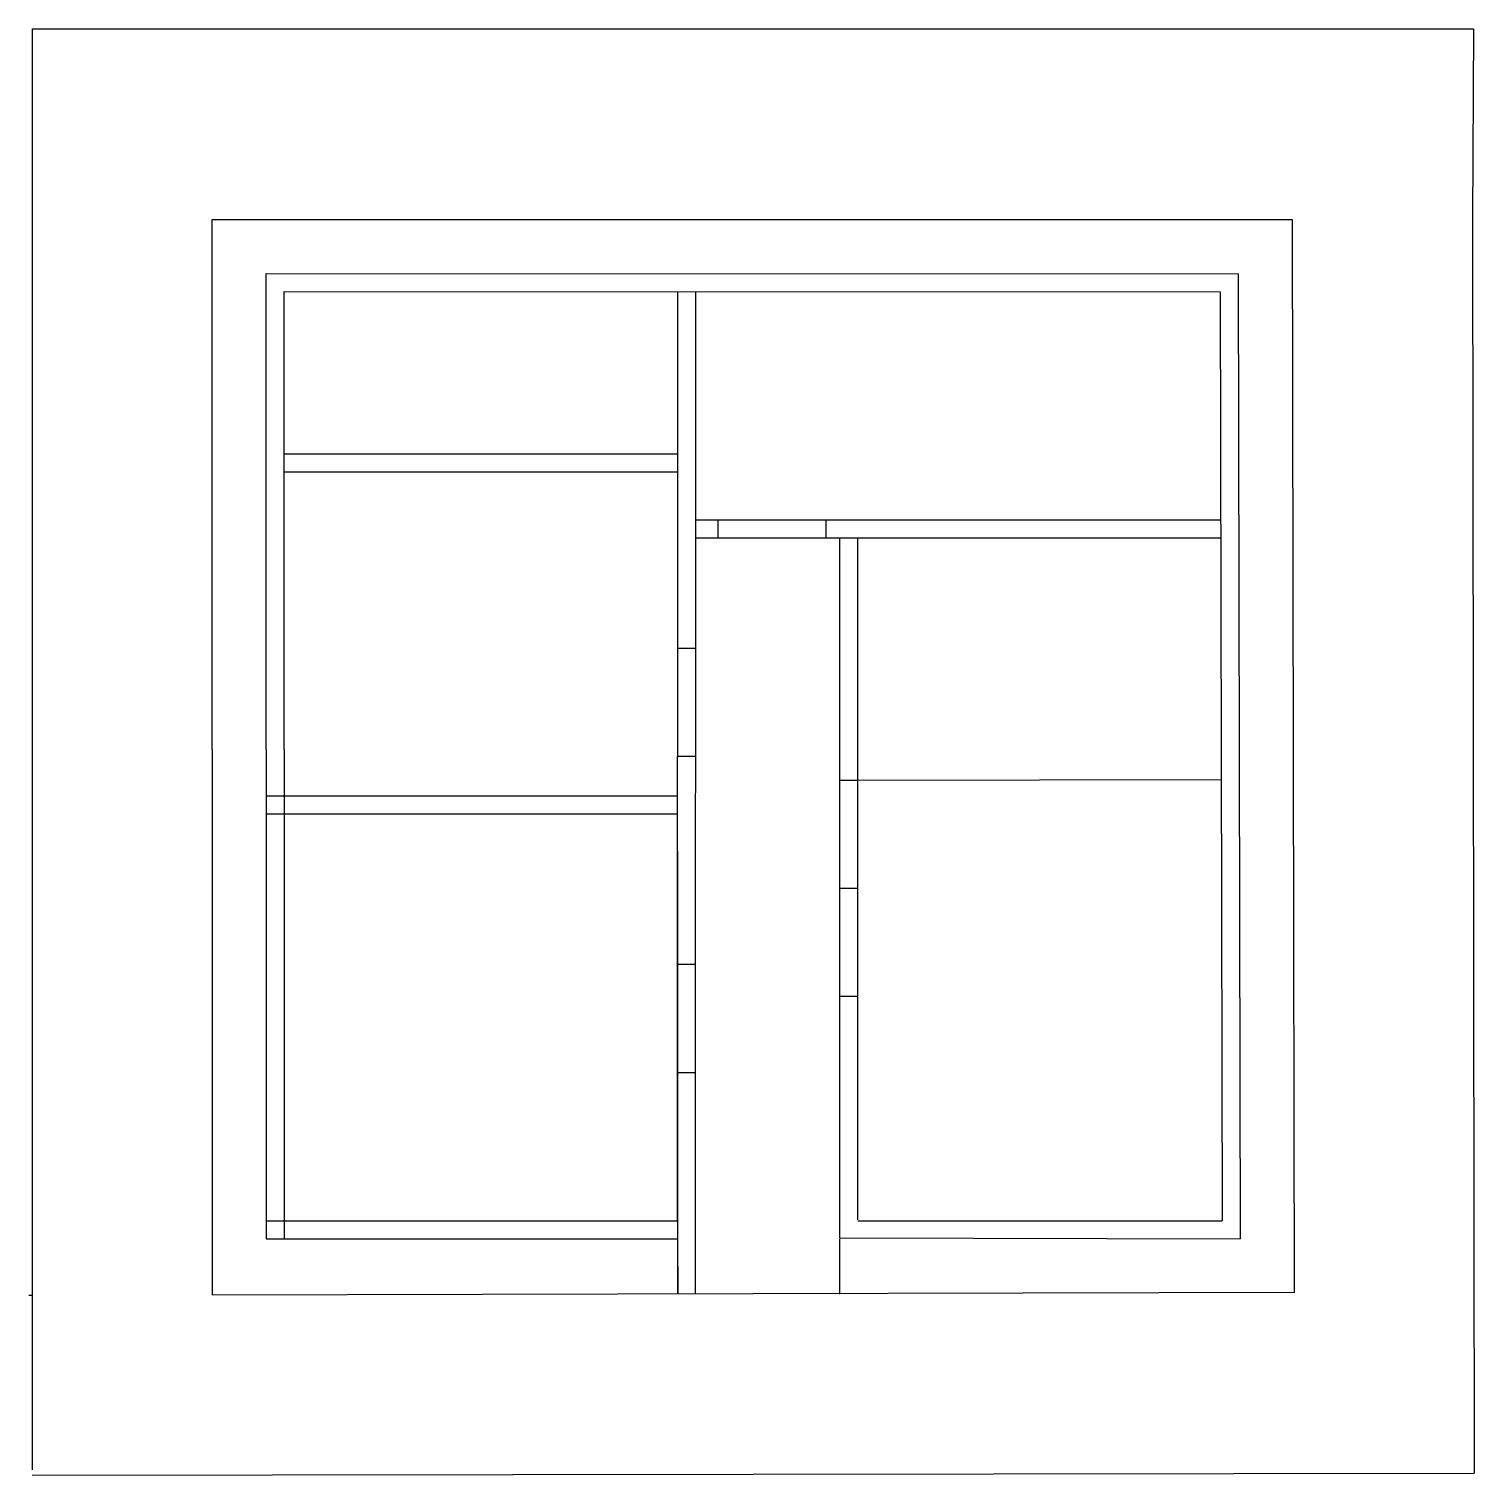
# Model space of a CAD drawing. Header units: centimetres. Extents: x 3567 to 4369, y 1543 to 2346.
import ezdxf

# ---------------------------------------------------------------- set-up
doc = ezdxf.new("R2010")
doc.units = ezdxf.units.CM

msp = doc.modelspace()

# ---------------------------------------------------------------- linework, layer by layer
for p, q in [((3569.15, 2345.64), (3969.15, 2345.64)), ((3569.15, 2345.64), (3569.15, 1545.64)), ((3969.15, 2345.64), (4369.15, 2345.64)), ((4369.15, 2345.64), (4368.58, 2239.98)), ((3669.15, 1945.64), (3669.15, 2239.79)), ((3669.15, 2239.79), (4268.58, 2239.79)), ((4268.58, 2239.79), (4269.7, 1643.84)), ((4368.58, 2239.98), (4369.5, 1543.77)), ((3699.15, 1945.64), (3699.15, 2209.79)), ((3699.15, 2209.79), (4238.64, 2209.73)), ((4238.64, 2209.73), (4239.64, 1673.84)), ((3709.15, 1945.64), (3709.15, 2199.79)), ((3709.15, 2199.79), (4228.66, 2199.71)), ((3927.44, 1683.82), (3927.5, 2199.77)), ((3937.44, 1643.22), (3937.5, 2199.76)), ((4228.66, 2199.71), (4229.67, 1683.86)), ((3709.15, 2109.76), (3927.44, 2109.76)), ((3709.15, 2099.76), (3927.44, 2099.76)), ((4228.9, 2072.81), (3937.43, 2072.85)), ((3949.99, 2062.98), (3949.99, 2072.85)), ((4009.99, 2062.97), (4009.99, 2072.84)), ((4228.92, 2062.81), (3937.42, 2062.85)), ((4017.44, 1674.36), (4017.48, 2062.85)), ((4027.46, 1684.34), (4027.48, 2062.84)), ((3927.48, 2001.79), (3937.48, 2001.79)), ((3669.15, 1945.64), (3669.15, 1642.72)), ((3699.15, 1945.64), (3699.15, 1673.84)), ((3709.15, 1945.64), (3709.15, 1673.84)), ((3927.47, 1941.79), (3937.47, 1941.79)), ((4017.46, 1928.61), (4027.47, 1928.6)), ((4017.46, 1928.61), (4027.47, 1928.6)), ((4017.46, 1928.61), (4027.47, 1928.6)), ((4017.46, 1928.61), (4027.47, 1928.6)), ((4027.47, 1928.6), (4229.19, 1929)), ((4027.47, 1928.6), (4027.47, 1928.6)), ((3699.12, 1919.79), (3927.44, 1919.76)), ((3699.12, 1909.79), (3927.44, 1909.76)), ((3927.53, 1643.42), (3927.53, 1889.21)), ((4017.46, 1868.61), (4027.47, 1868.6)), ((3927.53, 1826.31), (3937.46, 1826.31)), ((4017.46, 1808.61), (4027.47, 1808.6)), ((3927.53, 1766.31), (3937.45, 1766.31)), ((3699.15, 1683.84), (3927.45, 1683.82)), ((4027.46, 1683.87), (4229.67, 1683.86)), ((3699.15, 1673.84), (3927.44, 1673.82)), ((3927.44, 1673.82), (3927.53, 1643.42)), ((4017.44, 1674.36), (4239.64, 1673.84)), ((4017.44, 1643.22), (4017.44, 1673.84)), ((3567.44, 1642.53), (3569.15, 1642.53)), ((3669.15, 1642.72), (4119.25, 1643.94)), ((4119.25, 1643.94), (4269.7, 1644.22)), ((3569.15, 1542.72), (4369.5, 1543.77))]:
    msp.add_line(p, q)

doc.saveas('drawing.dxf')
